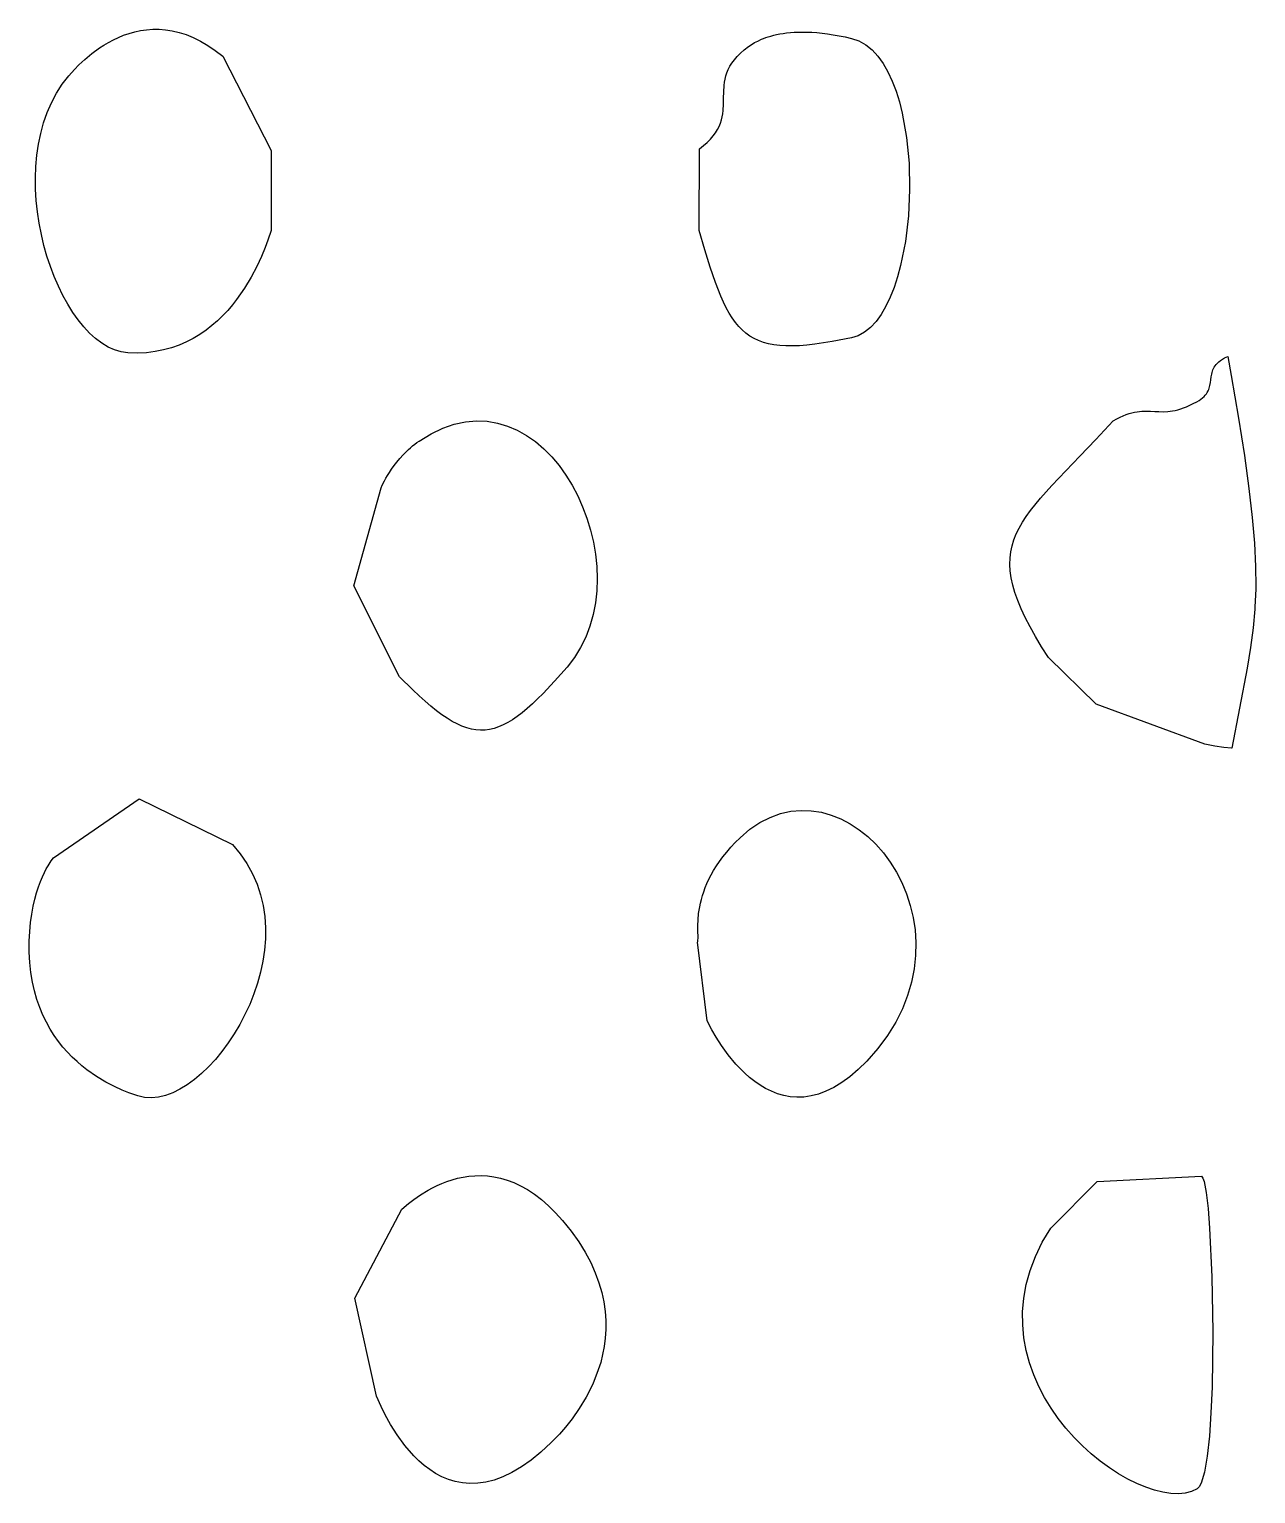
# Model space of a CAD drawing. Header units: millimetres. Extents: x 73 to 173, y -160 to -92.
# Drawn here: x 145.31 to 145.984, y -137.182 to -136.378 of the extents above; entities that cross this region are included whole.
import ezdxf

# ---------------------------------------------------------------- set-up
doc = ezdxf.new("R2010")
doc.units = ezdxf.units.MM
doc.layers.add('F.Silkscreen', color=41, linetype='CONTINUOUS', true_color=0xf2eda1)

msp = doc.modelspace()

# ---------------------------------------------------------------- linework, layer by layer
at = {"layer": 'F.Silkscreen', "linetype": 'CONTINUOUS'}
for p, q in [((145.365201, -136.379868), (145.368308, -136.378992)), ((145.368308, -136.378992), (145.371513, -136.378312)), ((145.371513, -136.378312), (145.374818, -136.377832)), ((145.374818, -136.377832), (145.378211, -136.377592)), ((145.378211, -136.377592), (145.381714, -136.377598)), ((145.381714, -136.377598), (145.385303, -136.377876)), ((145.385303, -136.377876), (145.388967, -136.378441)), ((145.388967, -136.378441), (145.392709, -136.379324)), ((145.730731, -136.37922), (145.73299, -136.379126)), ((145.73299, -136.379126), (145.735372, -136.379097)), ((145.735372, -136.379097), (145.737865, -136.379134)), ((145.737865, -136.379134), (145.740476, -136.379246)), ((145.349034, -136.387798), (145.351414, -136.386257)), ((145.351414, -136.386257), (145.353932, -136.384774)), ((145.353932, -136.384774), (145.35657, -136.38337)), ((145.35657, -136.38337), (145.359327, -136.382075)), ((145.359327, -136.382075), (145.362211, -136.380898)), ((145.362211, -136.380898), (145.365201, -136.379868)), ((145.392709, -136.379324), (145.396544, -136.380542)), ((145.396544, -136.380542), (145.400433, -136.382116)), ((145.400433, -136.382116), (145.404399, -136.384074)), ((145.404399, -136.384074), (145.408411, -136.386426)), ((145.408411, -136.386426), (145.412504, -136.389194)), ((145.703264, -136.388937), (145.70564, -136.387108)), ((145.70564, -136.387108), (145.707561, -136.385787)), ((145.707561, -136.385787), (145.70896, -136.38494)), ((145.70896, -136.38494), (145.710672, -136.384028)), ((145.710672, -136.384028), (145.712728, -136.383085)), ((145.712728, -136.383085), (145.713882, -136.382611)), ((145.713882, -136.382611), (145.715121, -136.382151)), ((145.715121, -136.382151), (145.716461, -136.381704)), ((145.716461, -136.381704), (145.717892, -136.38128)), ((145.717892, -136.38128), (145.719419, -136.380874)), ((145.719419, -136.380874), (145.721045, -136.380493)), ((145.721045, -136.380493), (145.722773, -136.380151)), ((145.722773, -136.380151), (145.724599, -136.37985)), ((145.724599, -136.37985), (145.726538, -136.379587)), ((145.726538, -136.379587), (145.728578, -136.379377)), ((145.728578, -136.379377), (145.730731, -136.37922)), ((145.740476, -136.379246), (145.743209, -136.379438)), ((145.743209, -136.379438), (145.746065, -136.37972)), ((145.746065, -136.37972), (145.749047, -136.380087)), ((145.749047, -136.380087), (145.752158, -136.380551)), ((145.752158, -136.380551), (145.755397, -136.381121)), ((145.755397, -136.381121), (145.758759, -136.381786)), ((145.758759, -136.381786), (145.76225, -136.382573)), ((145.76225, -136.382573), (145.76628, -136.383952)), ((145.76628, -136.383952), (145.77003, -136.386053)), ((145.77003, -136.386053), (145.773485, -136.388864)), ((145.337679, -136.397095), (145.34087, -136.394132)), ((145.34087, -136.394132), (145.344665, -136.390975)), ((145.344665, -136.390975), (145.349034, -136.387798)), ((145.412504, -136.389194), (145.416649, -136.392413)), ((145.416649, -136.392413), (145.44332, -136.444209)), ((145.696486, -136.396163), (145.697807, -136.394361)), ((145.697807, -136.394361), (145.699366, -136.392561)), ((145.699366, -136.392561), (145.701172, -136.390756)), ((145.701172, -136.390756), (145.703264, -136.388937)), ((145.773485, -136.388864), (145.77668, -136.392307)), ((145.77668, -136.392307), (145.779592, -136.396348)), ((145.328454, -136.407813), (145.332034, -136.403168)), ((145.332034, -136.403168), (145.335123, -136.399704)), ((145.335123, -136.399704), (145.337679, -136.397095)), ((145.692747, -136.404953), (145.693182, -136.40321)), ((145.693182, -136.40321), (145.693752, -136.401457)), ((145.693752, -136.401457), (145.694478, -136.399693)), ((145.694478, -136.399693), (145.695387, -136.397927)), ((145.695387, -136.397927), (145.696486, -136.396163)), ((145.779592, -136.396348), (145.782234, -136.400932)), ((145.782234, -136.400932), (145.784604, -136.406005)), ((145.325303, -136.41274), (145.328454, -136.407813)), ((145.691998, -136.411895), (145.692212, -136.408431)), ((145.692212, -136.408431), (145.692425, -136.406697)), ((145.692425, -136.406697), (145.692747, -136.404953)), ((145.784604, -136.406005), (145.786702, -136.411525)), ((145.320204, -136.423354), (145.322553, -136.417928)), ((145.322553, -136.417928), (145.325303, -136.41274)), ((145.69169, -136.422246), (145.69189, -136.418794)), ((145.69189, -136.418794), (145.69194, -136.415348)), ((145.69194, -136.415348), (145.691998, -136.411895)), ((145.786702, -136.411525), (145.788549, -136.417437)), ((145.788549, -136.417437), (145.790124, -136.423698)), ((145.318246, -136.428982), (145.320204, -136.423354)), ((145.690211, -136.429178), (145.690765, -136.427428)), ((145.690765, -136.427428), (145.691189, -136.425696)), ((145.691189, -136.425696), (145.691487, -136.42398)), ((145.691487, -136.42398), (145.69169, -136.422246)), ((145.790124, -136.423698), (145.792489, -136.437039)), ((145.315421, -136.440727), (145.316651, -136.434784)), ((145.316651, -136.434784), (145.318246, -136.428982)), ((145.686263, -136.436182), (145.687546, -136.434425)), ((145.687546, -136.434425), (145.688622, -136.432667)), ((145.688622, -136.432667), (145.689509, -136.430919)), ((145.689509, -136.430919), (145.690211, -136.429178)), ((145.314535, -136.446805), (145.315421, -136.440727)), ((145.678516, -136.488224), (145.678578, -136.44333)), ((145.678578, -136.44333), (145.680919, -136.441529)), ((145.680919, -136.441529), (145.682955, -136.439733)), ((145.682955, -136.439733), (145.684735, -136.43796)), ((145.684735, -136.43796), (145.686263, -136.436182)), ((145.792489, -136.437039), (145.793822, -136.451157)), ((145.313984, -136.45296), (145.314535, -136.446805)), ((145.44332, -136.444209), (145.443283, -136.488077)), ((145.793822, -136.451157), (145.79415, -136.465647)), ((145.313754, -136.459204), (145.313984, -136.45296)), ((145.313833, -136.465459), (145.313754, -136.459204)), ((145.314204, -136.47172), (145.313833, -136.465459)), ((145.79415, -136.465647), (145.793474, -136.480112)), ((145.31487, -136.477973), (145.314204, -136.47172)), ((145.315798, -136.484173), (145.31487, -136.477973)), ((145.793474, -136.480112), (145.791818, -136.494155)), ((145.31699, -136.490295), (145.315798, -136.484173)), ((145.31842, -136.49632), (145.31699, -136.490295)), ((145.443283, -136.488077), (145.441527, -136.493382)), ((145.681635, -136.498791), (145.678516, -136.488224)), ((145.320084, -136.502203), (145.31842, -136.49632)), ((145.439986, -136.497532), (145.437943, -136.502436)), ((145.441527, -136.493382), (145.439986, -136.497532)), ((145.684567, -136.508268), (145.681635, -136.498791)), ((145.791818, -136.494155), (145.789205, -136.507373)), ((145.321976, -136.507923), (145.320084, -136.502203)), ((145.324075, -136.513457), (145.321976, -136.507923)), ((145.435391, -136.507906), (145.432288, -136.513769)), ((145.437943, -136.502436), (145.435391, -136.507906)), ((145.789205, -136.507373), (145.787541, -136.513562)), ((145.326362, -136.518777), (145.324075, -136.513457)), ((145.432288, -136.513769), (145.428612, -136.519867)), ((145.687451, -136.516729), (145.684567, -136.508268)), ((145.787541, -136.513562), (145.785634, -136.519383)), ((145.328834, -136.523846), (145.326362, -136.518777)), ((145.331485, -136.528638), (145.328834, -136.523846)), ((145.428612, -136.519867), (145.424322, -136.526012)), ((145.690355, -136.524176), (145.687451, -136.516729)), ((145.785634, -136.519383), (145.783502, -136.524795)), ((145.33429, -136.533134), (145.331485, -136.528638)), ((145.419405, -136.532016), (145.416682, -136.534902)), ((145.421943, -136.52904), (145.419405, -136.532016)), ((145.424322, -136.526012), (145.421943, -136.52904)), ((145.691853, -136.527531), (145.690355, -136.524176)), ((145.693383, -136.53065), (145.691853, -136.527531)), ((145.694978, -136.533535), (145.693383, -136.53065)), ((145.781132, -136.52976), (145.778541, -136.534221)), ((145.783502, -136.524795), (145.781132, -136.52976)), ((145.337232, -136.537302), (145.33429, -136.533134)), ((145.340308, -136.541113), (145.337232, -136.537302)), ((145.413799, -136.537711), (145.410744, -136.540377)), ((145.416682, -136.534902), (145.413799, -136.537711)), ((145.696641, -136.536188), (145.694978, -136.533535)), ((145.698382, -136.538615), (145.696641, -136.536188)), ((145.700217, -136.540816), (145.698382, -136.538615)), ((145.775724, -136.538109), (145.772675, -136.541423)), ((145.778541, -136.534221), (145.775724, -136.538109)), ((145.343506, -136.544535), (145.340308, -136.541113)), ((145.346808, -136.547534), (145.343506, -136.544535)), ((145.350214, -136.550096), (145.346808, -136.547534)), ((145.400481, -136.547438), (145.396692, -136.5494)), ((145.404084, -136.545265), (145.400481, -136.547438)), ((145.407506, -136.542907), (145.404084, -136.545265)), ((145.410744, -136.540377), (145.407506, -136.542907)), ((145.702144, -136.542801), (145.700217, -136.540816)), ((145.704191, -136.544569), (145.702144, -136.542801)), ((145.706364, -136.546131), (145.704191, -136.544569)), ((145.708677, -136.547493), (145.706364, -136.546131)), ((145.711139, -136.54864), (145.708677, -136.547493)), ((145.762213, -136.547175), (145.751527, -136.549212)), ((145.76592, -136.545998), (145.762213, -136.547175)), ((145.769407, -136.544056), (145.76592, -136.545998)), ((145.772675, -136.541423), (145.769407, -136.544056)), ((145.353694, -136.552189), (145.350214, -136.550096)), ((145.357243, -136.553781), (145.353694, -136.552189)), ((145.36085, -136.554852), (145.357243, -136.553781)), ((145.364506, -136.555359), (145.36085, -136.554852)), ((145.369734, -136.555499), (145.364506, -136.555359)), ((145.374742, -136.55527), (145.369734, -136.555499)), ((145.379543, -136.5547), (145.374742, -136.55527)), ((145.384131, -136.553798), (145.379543, -136.5547)), ((145.388519, -136.552601), (145.384131, -136.553798)), ((145.3927, -136.551135), (145.388519, -136.552601)), ((145.396692, -136.5494), (145.3927, -136.551135)), ((145.71376, -136.549599), (145.711139, -136.54864)), ((145.716561, -136.550366), (145.71376, -136.549599)), ((145.719547, -136.550932), (145.716561, -136.550366)), ((145.722726, -136.551333), (145.719547, -136.550932)), ((145.726125, -136.551541), (145.722726, -136.551333)), ((145.729732, -136.551566), (145.726125, -136.551541)), ((145.733574, -136.551428), (145.729732, -136.551566)), ((145.737668, -136.551118), (145.733574, -136.551428)), ((145.742008, -136.550634), (145.737668, -136.551118)), ((145.751527, -136.549212), (145.742008, -136.550634)), ((145.960815, -136.564721), (145.961167, -136.563955)), ((145.961167, -136.563955), (145.961574, -136.563206)), ((145.961574, -136.563206), (145.962065, -136.562449)), ((145.962065, -136.562449), (145.962644, -136.561705)), ((145.962644, -136.561705), (145.963319, -136.560968)), ((145.963319, -136.560968), (145.964107, -136.560234)), ((145.964107, -136.560234), (145.965009, -136.559508)), ((145.965009, -136.559508), (145.96602, -136.558786)), ((145.96602, -136.558786), (145.967177, -136.558083)), ((145.967177, -136.558083), (145.968961, -136.557434)), ((145.968961, -136.557434), (145.970836, -136.567835)), ((145.959166, -136.573245), (145.959443, -136.571693)), ((145.959443, -136.571693), (145.959657, -136.570139)), ((145.959657, -136.570139), (145.959855, -136.568578)), ((145.959855, -136.568578), (145.96013, -136.567026)), ((145.96013, -136.567026), (145.960312, -136.566251)), ((145.960312, -136.566251), (145.960539, -136.565488)), ((145.960539, -136.565488), (145.960815, -136.564721)), ((145.970836, -136.567835), (145.974843, -136.591201)), ((145.954193, -136.580755), (145.955111, -136.580035)), ((145.955111, -136.580035), (145.955905, -136.579304)), ((145.955905, -136.579304), (145.956598, -136.578567)), ((145.956598, -136.578567), (145.95719, -136.577817)), ((145.95719, -136.577817), (145.957688, -136.577068)), ((145.957688, -136.577068), (145.958109, -136.576312)), ((145.958109, -136.576312), (145.958463, -136.575549)), ((145.958463, -136.575549), (145.958747, -136.574783)), ((145.958747, -136.574783), (145.958981, -136.574008)), ((145.958981, -136.574008), (145.959166, -136.573245)), ((145.914761, -136.588763), (145.916267, -136.588327)), ((145.916267, -136.588327), (145.917708, -136.587976)), ((145.917708, -136.587976), (145.919093, -136.587716)), ((145.919093, -136.587716), (145.920415, -136.587525)), ((145.920415, -136.587525), (145.921703, -136.587405)), ((145.921703, -136.587405), (145.92417, -136.587319)), ((145.92417, -136.587319), (145.926525, -136.58738)), ((145.926525, -136.58738), (145.928847, -136.587512)), ((145.928847, -136.587512), (145.931156, -136.587647)), ((145.931156, -136.587647), (145.933537, -136.587693)), ((145.933537, -136.587693), (145.936022, -136.587599)), ((145.936022, -136.587599), (145.937326, -136.587474)), ((145.937326, -136.587474), (145.938678, -136.587278)), ((145.938678, -136.587278), (145.940078, -136.587004)), ((145.940078, -136.587004), (145.941543, -136.586655)), ((145.941543, -136.586655), (145.943079, -136.586197)), ((145.943079, -136.586197), (145.944687, -136.58564)), ((145.944687, -136.58564), (145.946371, -136.584965)), ((145.946371, -136.584965), (145.948145, -136.584183)), ((145.948145, -136.584183), (145.950012, -136.583252)), ((145.950012, -136.583252), (145.951989, -136.58219)), ((145.951989, -136.58219), (145.953152, -136.581479)), ((145.953152, -136.581479), (145.954193, -136.580755)), ((145.537541, -136.596738), (145.543841, -136.594561)), ((145.543841, -136.594561), (145.550026, -136.593227)), ((145.550026, -136.593227), (145.556074, -136.592715)), ((145.556074, -136.592715), (145.561962, -136.592953)), ((145.561962, -136.592953), (145.567682, -136.593925)), ((145.567682, -136.593925), (145.573208, -136.595571)), ((145.573208, -136.595571), (145.578535, -136.597849)), ((145.896504, -136.602974), (145.906029, -136.592702)), ((145.906029, -136.592702), (145.907961, -136.591654)), ((145.907961, -136.591654), (145.909789, -136.590741)), ((145.909789, -136.590741), (145.911519, -136.589969)), ((145.911519, -136.589969), (145.913181, -136.589309)), ((145.913181, -136.589309), (145.914761, -136.588763)), ((145.974843, -136.591201), (145.978084, -136.611764)), ((145.523379, -136.604692), (145.524632, -136.603799)), ((145.524632, -136.603799), (145.531126, -136.599798)), ((145.531126, -136.599798), (145.537541, -136.596738)), ((145.578535, -136.597849), (145.58363, -136.600721)), ((145.58363, -136.600721), (145.588504, -136.604151)), ((145.588504, -136.604151), (145.593108, -136.608085)), ((145.887675, -136.612207), (145.896504, -136.602974)), ((145.51397, -136.613377), (145.51578, -136.61139)), ((145.51578, -136.61139), (145.516737, -136.6104)), ((145.516737, -136.6104), (145.517746, -136.609408)), ((145.517746, -136.609408), (145.518792, -136.608441)), ((145.518792, -136.608441), (145.519874, -136.607472)), ((145.519874, -136.607472), (145.521001, -136.606527)), ((145.521001, -136.606527), (145.522165, -136.605588)), ((145.522165, -136.605588), (145.523379, -136.604692)), ((145.593108, -136.608085), (145.59745, -136.612484)), ((145.59745, -136.612484), (145.601495, -136.61731)), ((145.872357, -136.628203), (145.887675, -136.612207)), ((145.978084, -136.611764), (145.980609, -136.62981)), ((145.508263, -136.621018), (145.509478, -136.619203)), ((145.509478, -136.619203), (145.510816, -136.617313)), ((145.510816, -136.617313), (145.512315, -136.615361)), ((145.512315, -136.615361), (145.51397, -136.613377)), ((145.601495, -136.61731), (145.605241, -136.62251)), ((145.503698, -136.629459), (145.504349, -136.628038)), ((145.504349, -136.628038), (145.505502, -136.625729)), ((145.505502, -136.625729), (145.506295, -136.624302)), ((145.506295, -136.624302), (145.507205, -136.622718)), ((145.507205, -136.622718), (145.508263, -136.621018)), ((145.605241, -136.62251), (145.608651, -136.628055)), ((145.608651, -136.628055), (145.611734, -136.633884)), ((145.865977, -136.635288), (145.872357, -136.628203)), ((145.488798, -136.683352), (145.503698, -136.629459)), ((145.611734, -136.633884), (145.614456, -136.63998)), ((145.860543, -136.64199), (145.865977, -136.635288)), ((145.980609, -136.62981), (145.982458, -136.645742)), ((145.614456, -136.63998), (145.616813, -136.646286)), ((145.858189, -136.645242), (145.860543, -136.64199)), ((145.616813, -136.646286), (145.61878, -136.652754)), ((145.61878, -136.652754), (145.620335, -136.659345)), ((145.852698, -136.654842), (145.854258, -136.651644)), ((145.854258, -136.651644), (145.856098, -136.648454)), ((145.856098, -136.648454), (145.858189, -136.645242)), ((145.982458, -136.645742), (145.983665, -136.659965)), ((145.620335, -136.659345), (145.621469, -136.666024)), ((145.850414, -136.661329), (145.851411, -136.658065)), ((145.851411, -136.658065), (145.852698, -136.654842)), ((145.983665, -136.659965), (145.984275, -136.672737)), ((145.621469, -136.666024), (145.622165, -136.672741)), ((145.8492, -136.671583), (145.849291, -136.668065)), ((145.849291, -136.668065), (145.849705, -136.664657)), ((145.849705, -136.664657), (145.850414, -136.661329)), ((145.622165, -136.672741), (145.622401, -136.679459)), ((145.849396, -136.675216), (145.8492, -136.671583)), ((145.849936, -136.679003), (145.849396, -136.675216)), ((145.984275, -136.672737), (145.984318, -136.683809)), ((145.51387, -136.733349), (145.488798, -136.683352)), ((145.622401, -136.679459), (145.622168, -136.686127)), ((145.850797, -136.682954), (145.849936, -136.679003)), ((145.851995, -136.68708), (145.850797, -136.682954)), ((145.984318, -136.683809), (145.984291, -136.685213)), ((145.621446, -136.692714), (145.620214, -136.699171)), ((145.622168, -136.686127), (145.621446, -136.692714)), ((145.853531, -136.691409), (145.851995, -136.68708)), ((145.855425, -136.695965), (145.853531, -136.691409)), ((145.984291, -136.685213), (145.983875, -136.694893)), ((145.620214, -136.699171), (145.61846, -136.705443)), ((145.85767, -136.700773), (145.855425, -136.695965)), ((145.860289, -136.705839), (145.85767, -136.700773)), ((145.983787, -136.696233), (145.982896, -136.706376)), ((145.983875, -136.694893), (145.983787, -136.696233)), ((145.61846, -136.705443), (145.61617, -136.711517)), ((145.863274, -136.711192), (145.860289, -136.705839)), ((145.982896, -136.706376), (145.981482, -136.717227)), ((145.61617, -136.711517), (145.613319, -136.71732)), ((145.866638, -136.716854), (145.863274, -136.711192)), ((145.870388, -136.72283), (145.866638, -136.716854)), ((145.609901, -136.722827), (145.605887, -136.727992)), ((145.613319, -136.71732), (145.609901, -136.722827)), ((145.896632, -136.748343), (145.870388, -136.72283)), ((145.981482, -136.717227), (145.979638, -136.728594)), ((145.605887, -136.727992), (145.599067, -136.735706)), ((145.979638, -136.728594), (145.971232, -136.772621)), ((145.521127, -136.740605), (145.51387, -136.733349)), ((145.524555, -136.743837), (145.521127, -136.740605)), ((145.599067, -136.735706), (145.592725, -136.742467)), ((145.527845, -136.746824), (145.524555, -136.743837)), ((145.531022, -136.749539), (145.527845, -136.746824)), ((145.586804, -136.748263), (145.583975, -136.7508)), ((145.589721, -136.745482), (145.586804, -136.748263)), ((145.592725, -136.742467), (145.589721, -136.745482)), ((145.956321, -136.770349), (145.896632, -136.748343)), ((145.534089, -136.751998), (145.531022, -136.749539)), ((145.537055, -136.754205), (145.534089, -136.751998)), ((145.53993, -136.756155), (145.537055, -136.754205)), ((145.542733, -136.757846), (145.53993, -136.756155)), ((145.575901, -136.756948), (145.573317, -136.758506)), ((145.578533, -136.755143), (145.575901, -136.756948)), ((145.581218, -136.753087), (145.578533, -136.755143)), ((145.583975, -136.7508), (145.581218, -136.753087)), ((145.545455, -136.759282), (145.542733, -136.757846)), ((145.548117, -136.760467), (145.545455, -136.759282)), ((145.550728, -136.761403), (145.548117, -136.760467)), ((145.553293, -136.76208), (145.550728, -136.761403)), ((145.555819, -136.762508), (145.553293, -136.76208)), ((145.558321, -136.762682), (145.555819, -136.762508)), ((145.560812, -136.762605), (145.558321, -136.762682)), ((145.563288, -136.762279), (145.560812, -136.762605)), ((145.565772, -136.761705), (145.563288, -136.762279)), ((145.568267, -136.760883), (145.565772, -136.761705)), ((145.570771, -136.759822), (145.568267, -136.760883)), ((145.573317, -136.758506), (145.570771, -136.759822)), ((145.961842, -136.771402), (145.956321, -136.770349)), ((145.966721, -136.772144), (145.961842, -136.771402)), ((145.971046, -136.77261), (145.966721, -136.772144)), ((145.971232, -136.772621), (145.971046, -136.77261)), ((145.323657, -136.832909), (145.370735, -136.80039)), ((145.370735, -136.80039), (145.421953, -136.82556)), ((145.706383, -136.81716), (145.711883, -136.813437)), ((145.711883, -136.813437), (145.717463, -136.810572)), ((145.717463, -136.810572), (145.723118, -136.80852)), ((145.723118, -136.80852), (145.72879, -136.807243)), ((145.72879, -136.807243), (145.734453, -136.806726)), ((145.734453, -136.806726), (145.740088, -136.806916)), ((145.740088, -136.806916), (145.745646, -136.807782)), ((145.745646, -136.807782), (145.751094, -136.809297)), ((145.751094, -136.809297), (145.756399, -136.811433)), ((145.756399, -136.811433), (145.76154, -136.814141)), ((145.701015, -136.821762), (145.706383, -136.81716)), ((145.76154, -136.814141), (145.766472, -136.817394)), ((145.766472, -136.817394), (145.771167, -136.821162)), ((145.771167, -136.821162), (145.775574, -136.8254)), ((145.421953, -136.82556), (145.426294, -136.830652)), ((145.691554, -136.832229), (145.693611, -136.829652)), ((145.693611, -136.829652), (145.695878, -136.827038)), ((145.695878, -136.827038), (145.698337, -136.824416)), ((145.698337, -136.824416), (145.701015, -136.821762)), ((145.775574, -136.8254), (145.779691, -136.830085)), ((145.319706, -136.838899), (145.320708, -136.83717)), ((145.320708, -136.83717), (145.322451, -136.834523)), ((145.322451, -136.834523), (145.323657, -136.832909)), ((145.426294, -136.830652), (145.429998, -136.835988)), ((145.429998, -136.835988), (145.433077, -136.841521)), ((145.686424, -136.839762), (145.687959, -136.837287)), ((145.687959, -136.837287), (145.689669, -136.834777)), ((145.689669, -136.834777), (145.691554, -136.832229)), ((145.779691, -136.830085), (145.783467, -136.835181)), ((145.783467, -136.835181), (145.786868, -136.840638)), ((145.31536, -136.848748), (145.316454, -136.845819)), ((145.316454, -136.845819), (145.31755, -136.843225)), ((145.31755, -136.843225), (145.318647, -136.840919)), ((145.318647, -136.840919), (145.319706, -136.838899)), ((145.433077, -136.841521), (145.435574, -136.847215)), ((145.682741, -136.846908), (145.683829, -136.844577)), ((145.683829, -136.844577), (145.685045, -136.842195)), ((145.685045, -136.842195), (145.686424, -136.839762)), ((145.786868, -136.840638), (145.78986, -136.846452)), ((145.313347, -136.855549), (145.314319, -136.851985)), ((145.314319, -136.851985), (145.31536, -136.848748)), ((145.435574, -136.847215), (145.43751, -136.853068)), ((145.43751, -136.853068), (145.438902, -136.859033)), ((145.679672, -136.855717), (145.680263, -136.853605)), ((145.680263, -136.853605), (145.680968, -136.851433)), ((145.680968, -136.851433), (145.68179, -136.849204)), ((145.68179, -136.849204), (145.682741, -136.846908)), ((145.78986, -136.846452), (145.792417, -136.852559)), ((145.792417, -136.852559), (145.794495, -136.858956)), ((145.311708, -136.863716), (145.312468, -136.859458)), ((145.312468, -136.859458), (145.313347, -136.855549)), ((145.438902, -136.859033), (145.439784, -136.865088)), ((145.678187, -136.863468), (145.678441, -136.861633)), ((145.678441, -136.861633), (145.678759, -136.859732)), ((145.678759, -136.859732), (145.679166, -136.857756)), ((145.679166, -136.857756), (145.679672, -136.855717)), ((145.794495, -136.858956), (145.796075, -136.86558)), ((145.310631, -136.873317), (145.311082, -136.868339)), ((145.311082, -136.868339), (145.311708, -136.863716)), ((145.439784, -136.865088), (145.440182, -136.871198)), ((145.677753, -136.869953), (145.677878, -136.866881)), ((145.677757, -136.872644), (145.677753, -136.869953)), ((145.677878, -136.866881), (145.678187, -136.863468)), ((145.796075, -136.86558), (145.797123, -136.872415)), ((145.310364, -136.878678), (145.310631, -136.873317)), ((145.44011, -136.877356), (145.439613, -136.883501)), ((145.440182, -136.871198), (145.44011, -136.877356)), ((145.677863, -136.876812), (145.677757, -136.872644)), ((145.677831, -136.878224), (145.677863, -136.876812)), ((145.797123, -136.872415), (145.797578, -136.879414)), ((145.31036, -136.884676), (145.310364, -136.878678)), ((145.310658, -136.890399), (145.31036, -136.884676)), ((145.439613, -136.883501), (145.438711, -136.889642)), ((145.677644, -136.879165), (145.677768, -136.87876)), ((145.682809, -136.922394), (145.677644, -136.879165)), ((145.677768, -136.87876), (145.677831, -136.878224)), ((145.797578, -136.879414), (145.797437, -136.886554)), ((145.311257, -136.895857), (145.310658, -136.890399)), ((145.438711, -136.889642), (145.437407, -136.895722)), ((145.796663, -136.893802), (145.795211, -136.901114)), ((145.797437, -136.886554), (145.796663, -136.893802)), ((145.312099, -136.901041), (145.311257, -136.895857)), ((145.313214, -136.905959), (145.312099, -136.901041)), ((145.435751, -136.901732), (145.433761, -136.907625)), ((145.437407, -136.895722), (145.435751, -136.901732)), ((145.795211, -136.901114), (145.793052, -136.908468)), ((145.314546, -136.910632), (145.313214, -136.905959)), ((145.433761, -136.907625), (145.431467, -136.913389)), ((145.793052, -136.908468), (145.79016, -136.915806)), ((145.316096, -136.915057), (145.314546, -136.910632)), ((145.317837, -136.919241), (145.316096, -136.915057)), ((145.431467, -136.913389), (145.428883, -136.918984)), ((145.79016, -136.915806), (145.7865, -136.923131)), ((145.319763, -136.923196), (145.317837, -136.919241)), ((145.321838, -136.926918), (145.319763, -136.923196)), ((145.426045, -136.924399), (145.422987, -136.929586)), ((145.428883, -136.918984), (145.426045, -136.924399)), ((145.685447, -136.927367), (145.682809, -136.922394)), ((145.7865, -136.923131), (145.782025, -136.930378)), ((145.324051, -136.930409), (145.321838, -136.926918)), ((145.326387, -136.933694), (145.324051, -136.930409)), ((145.32883, -136.936765), (145.326387, -136.933694)), ((145.422987, -136.929586), (145.419707, -136.934529)), ((145.687795, -136.931362), (145.685447, -136.927367)), ((145.690809, -136.936004), (145.687795, -136.931362)), ((145.782025, -136.930378), (145.776714, -136.937531)), ((145.331353, -136.939641), (145.32883, -136.936765)), ((145.333944, -136.942315), (145.331353, -136.939641)), ((145.336585, -136.944793), (145.333944, -136.942315)), ((145.416257, -136.939203), (145.412652, -136.943564)), ((145.419707, -136.934529), (145.416257, -136.939203)), ((145.694454, -136.941021), (145.690809, -136.936004)), ((145.698715, -136.946149), (145.694454, -136.941021)), ((145.776714, -136.937531), (145.770539, -136.944542)), ((145.339248, -136.947087), (145.336585, -136.944793)), ((145.341918, -136.949217), (145.339248, -136.947087)), ((145.347216, -136.952941), (145.341918, -136.949217)), ((145.408912, -136.947597), (145.40506, -136.951275)), ((145.412652, -136.943564), (145.408912, -136.947597)), ((145.703568, -136.951114), (145.698715, -136.946149)), ((145.765859, -136.949141), (145.761279, -136.953053)), ((145.770539, -136.944542), (145.765859, -136.949141)), ((145.352347, -136.956024), (145.347216, -136.952941)), ((145.357128, -136.958519), (145.352347, -136.956024)), ((145.39718, -136.957452), (145.39318, -136.95988)), ((145.401148, -136.954571), (145.39718, -136.957452)), ((145.40506, -136.951275), (145.401148, -136.954571)), ((145.706217, -136.953469), (145.703568, -136.951114)), ((145.708995, -136.955673), (145.706217, -136.953469)), ((145.711924, -136.9577), (145.708995, -136.955673)), ((145.714985, -136.95952), (145.711924, -136.9577)), ((145.756811, -136.956334), (145.752431, -136.958998)), ((145.761279, -136.953053), (145.756811, -136.956334)), ((145.361447, -136.96048), (145.357128, -136.958519)), ((145.365136, -136.961961), (145.361447, -136.96048)), ((145.370054, -136.963631), (145.365136, -136.961961)), ((145.373684, -136.96444), (145.370054, -136.963631)), ((145.377434, -136.96464), (145.373684, -136.96444)), ((145.381279, -136.964248), (145.377434, -136.96464)), ((145.385207, -136.963312), (145.381279, -136.964248)), ((145.389183, -136.961849), (145.385207, -136.963312)), ((145.39318, -136.95988), (145.389183, -136.961849)), ((145.718175, -136.961108), (145.714985, -136.95952)), ((145.721496, -136.962416), (145.718175, -136.961108)), ((145.724942, -136.963419), (145.721496, -136.962416)), ((145.728522, -136.964072), (145.724942, -136.963419)), ((145.732214, -136.964361), (145.728522, -136.964072)), ((145.736034, -136.964244), (145.732214, -136.964361)), ((145.739965, -136.96367), (145.736034, -136.964244)), ((145.744007, -136.962638), (145.739965, -136.96367)), ((145.748168, -136.961086), (145.744007, -136.962638)), ((145.752431, -136.958998), (145.748168, -136.961086)), ((145.529568, -137.015353), (145.53194, -137.014081)), ((145.53194, -137.014081), (145.534434, -137.012864)), ((145.534434, -137.012864), (145.537069, -137.011712)), ((145.537069, -137.011712), (145.53982, -137.010649)), ((145.53982, -137.010649), (145.542704, -137.009697)), ((145.542704, -137.009697), (145.545696, -137.008886)), ((145.545696, -137.008886), (145.548792, -137.008234)), ((145.548792, -137.008234), (145.551988, -137.007762)), ((145.551988, -137.007762), (145.555273, -137.007482)), ((145.555273, -137.007482), (145.55865, -137.007422)), ((145.55865, -137.007422), (145.562105, -137.007613)), ((145.562105, -137.007613), (145.565634, -137.008074)), ((145.565634, -137.008074), (145.569229, -137.008823)), ((145.569229, -137.008823), (145.572884, -137.009873)), ((145.572884, -137.009873), (145.576589, -137.011265)), ((145.576589, -137.011265), (145.580342, -137.013015)), ((145.580342, -137.013015), (145.584134, -137.015127)), ((145.871712, -137.036219), (145.897215, -137.010659)), ((145.897215, -137.010659), (145.95461, -137.007789)), ((145.95461, -137.007789), (145.955277, -137.008831)), ((145.955277, -137.008831), (145.955905, -137.010695)), ((145.955905, -137.010695), (145.957078, -137.016723)), ((145.515138, -137.025852), (145.518731, -137.022749)), ((145.518731, -137.022749), (145.521671, -137.020469)), ((145.521671, -137.020469), (145.525305, -137.017946)), ((145.525305, -137.017946), (145.529568, -137.015353)), ((145.584134, -137.015127), (145.587964, -137.017635)), ((145.587964, -137.017635), (145.59181, -137.02058)), ((145.59181, -137.02058), (145.595681, -137.023965)), ((145.957078, -137.016723), (145.958122, -137.025403)), ((145.48919, -137.074686), (145.515138, -137.025852)), ((145.595681, -137.023965), (145.599561, -137.027809)), ((145.599561, -137.027809), (145.603451, -137.032125)), ((145.958122, -137.025403), (145.959009, -137.036314)), ((145.603451, -137.032125), (145.608166, -137.038011)), ((145.608166, -137.038011), (145.612298, -137.043828)), ((145.867052, -137.044071), (145.871712, -137.036219)), ((145.959009, -137.036314), (145.960294, -137.063029)), ((145.612298, -137.043828), (145.61586, -137.049563)), ((145.863281, -137.051878), (145.867052, -137.044071)), ((145.61586, -137.049563), (145.618873, -137.055216)), ((145.860355, -137.059611), (145.863281, -137.051878)), ((145.618873, -137.055216), (145.62137, -137.060766)), ((145.62137, -137.060766), (145.623398, -137.066239)), ((145.858239, -137.067252), (145.860355, -137.059611)), ((145.960294, -137.063029), (145.960773, -137.093323)), ((145.623398, -137.066239), (145.624958, -137.071603)), ((145.85688, -137.074782), (145.858239, -137.067252)), ((145.501214, -137.128622), (145.48919, -137.074686)), ((145.624958, -137.071603), (145.626088, -137.076846)), ((145.626088, -137.076846), (145.626825, -137.081992)), ((145.856243, -137.082201), (145.85688, -137.074782)), ((145.626825, -137.081992), (145.627192, -137.086996)), ((145.627192, -137.086996), (145.627196, -137.091885)), ((145.856285, -137.089475), (145.856243, -137.082201)), ((145.627196, -137.091885), (145.626895, -137.096641)), ((145.856951, -137.096612), (145.856285, -137.089475)), ((145.960773, -137.093323), (145.96034, -137.123654)), ((145.626304, -137.101252), (145.625444, -137.105719)), ((145.626895, -137.096641), (145.626304, -137.101252)), ((145.858218, -137.103576), (145.856951, -137.096612)), ((145.62436, -137.110034), (145.623064, -137.11419)), ((145.625444, -137.105719), (145.62436, -137.110034)), ((145.860028, -137.110347), (145.858218, -137.103576)), ((145.86235, -137.116916), (145.860028, -137.110347)), ((145.623064, -137.11419), (145.619975, -137.121999)), ((145.865121, -137.123271), (145.86235, -137.116916)), ((145.619975, -137.121999), (145.616394, -137.129094)), ((145.868322, -137.129393), (145.865121, -137.123271)), ((145.96034, -137.123654), (145.959734, -137.137735)), ((145.503679, -137.134304), (145.501214, -137.128622)), ((145.505922, -137.138848), (145.503679, -137.134304)), ((145.612557, -137.135437), (145.608685, -137.140973)), ((145.616394, -137.129094), (145.612557, -137.135437)), ((145.871901, -137.135267), (145.868322, -137.129393)), ((145.875811, -137.140864), (145.871901, -137.135267)), ((145.508843, -137.144157), (145.505922, -137.138848)), ((145.608685, -137.140973), (145.604985, -137.145649)), ((145.880011, -137.146181), (145.875811, -137.140864)), ((145.959734, -137.137735), (145.958851, -137.150493)), ((145.512453, -137.149894), (145.508843, -137.144157)), ((145.516729, -137.155764), (145.512453, -137.149894)), ((145.601687, -137.149414), (145.597225, -137.154033)), ((145.604985, -137.145649), (145.601687, -137.149414)), ((145.884461, -137.151215), (145.880011, -137.146181)), ((145.889124, -137.155915), (145.884461, -137.151215)), ((145.958851, -137.150493), (145.95767, -137.161499)), ((145.521699, -137.161449), (145.516729, -137.155764)), ((145.591555, -137.159287), (145.586073, -137.163746)), ((145.597225, -137.154033), (145.591555, -137.159287)), ((145.893951, -137.160286), (145.889124, -137.155915)), ((145.524437, -137.164133), (145.521699, -137.161449)), ((145.527346, -137.16665), (145.524437, -137.164133)), ((145.53042, -137.168974), (145.527346, -137.16665)), ((145.58076, -137.167479), (145.575619, -137.170518)), ((145.586073, -137.163746), (145.58076, -137.167479)), ((145.898888, -137.164309), (145.893951, -137.160286)), ((145.903922, -137.167971), (145.898888, -137.164309)), ((145.95767, -137.161499), (145.95617, -137.170311)), ((145.533677, -137.171059), (145.53042, -137.168974)), ((145.537102, -137.172883), (145.533677, -137.171059)), ((145.540693, -137.174379), (145.537102, -137.172883)), ((145.544454, -137.175528), (145.540693, -137.174379)), ((145.548392, -137.176286), (145.544454, -137.175528)), ((145.565855, -137.174668), (145.561227, -137.175854)), ((145.570649, -137.172903), (145.565855, -137.174668)), ((145.575619, -137.170518), (145.570649, -137.172903)), ((145.908976, -137.171252), (145.903922, -137.167971)), ((145.914031, -137.174143), (145.908976, -137.171252)), ((145.919033, -137.176611), (145.914031, -137.174143)), ((145.95617, -137.170311), (145.954347, -137.176468)), ((145.552499, -137.176619), (145.548392, -137.176286)), ((145.55678, -137.176486), (145.552499, -137.176619)), ((145.561227, -137.175854), (145.55678, -137.176486)), ((145.923942, -137.178652), (145.919033, -137.176611)), ((145.928732, -137.18025), (145.923942, -137.178652)), ((145.933325, -137.181378), (145.928732, -137.18025)), ((145.93771, -137.182035), (145.933325, -137.181378)), ((145.94182, -137.182189), (145.93771, -137.182035)), ((145.94564, -137.181846), (145.94182, -137.182189)), ((145.949107, -137.180968), (145.94564, -137.181846)), ((145.952188, -137.179545), (145.949107, -137.180968)), ((145.953312, -137.178418), (145.952188, -137.179545)), ((145.954347, -137.176468), (145.953312, -137.178418))]:
    msp.add_line(p, q, dxfattribs=at)

doc.saveas('drawing.dxf')
